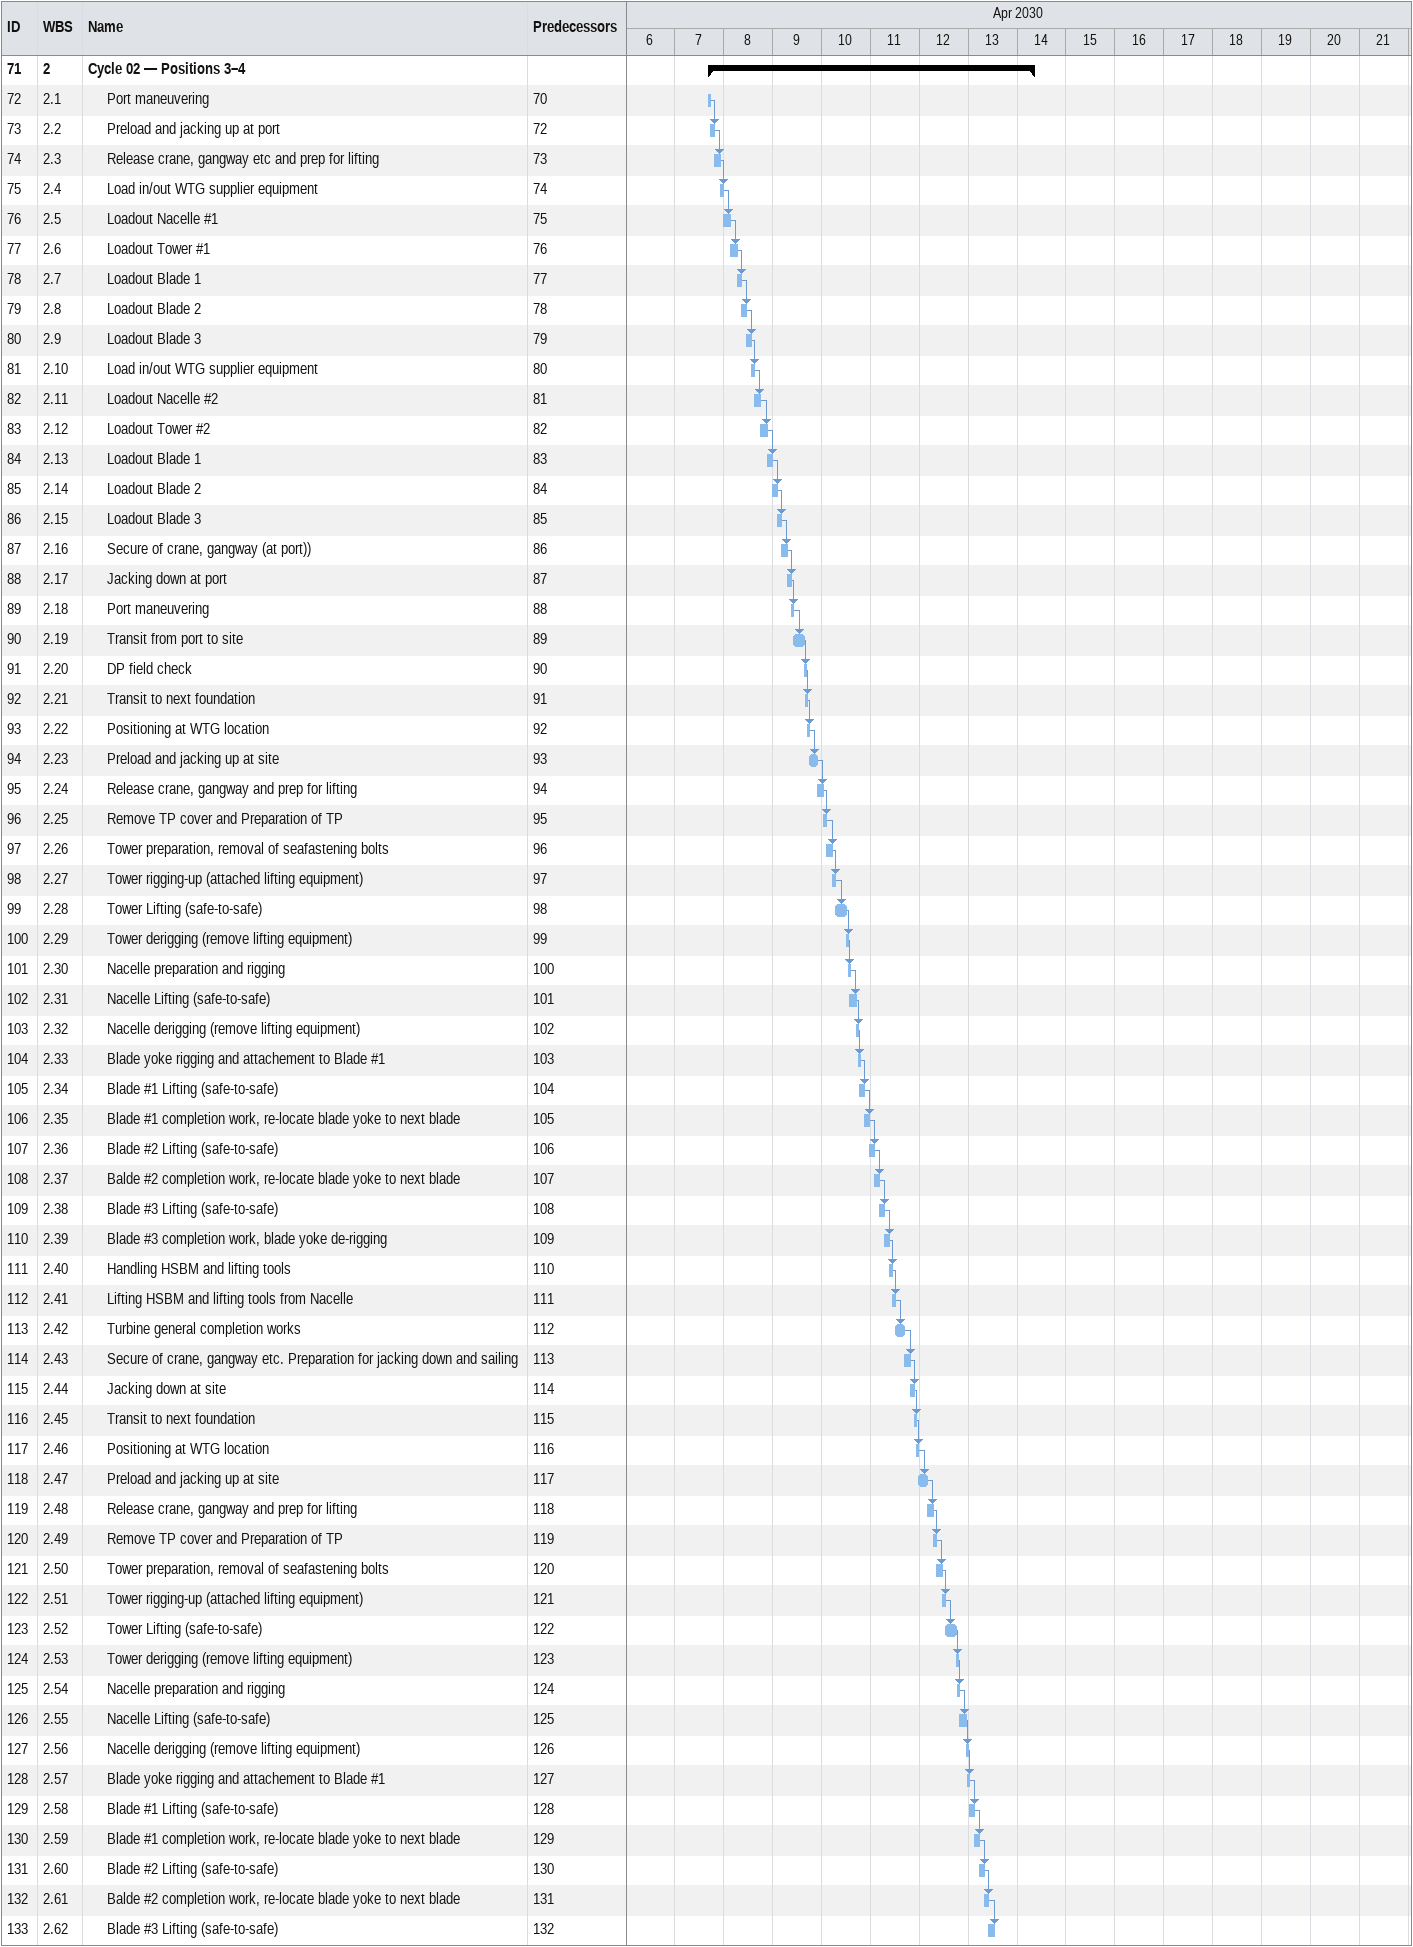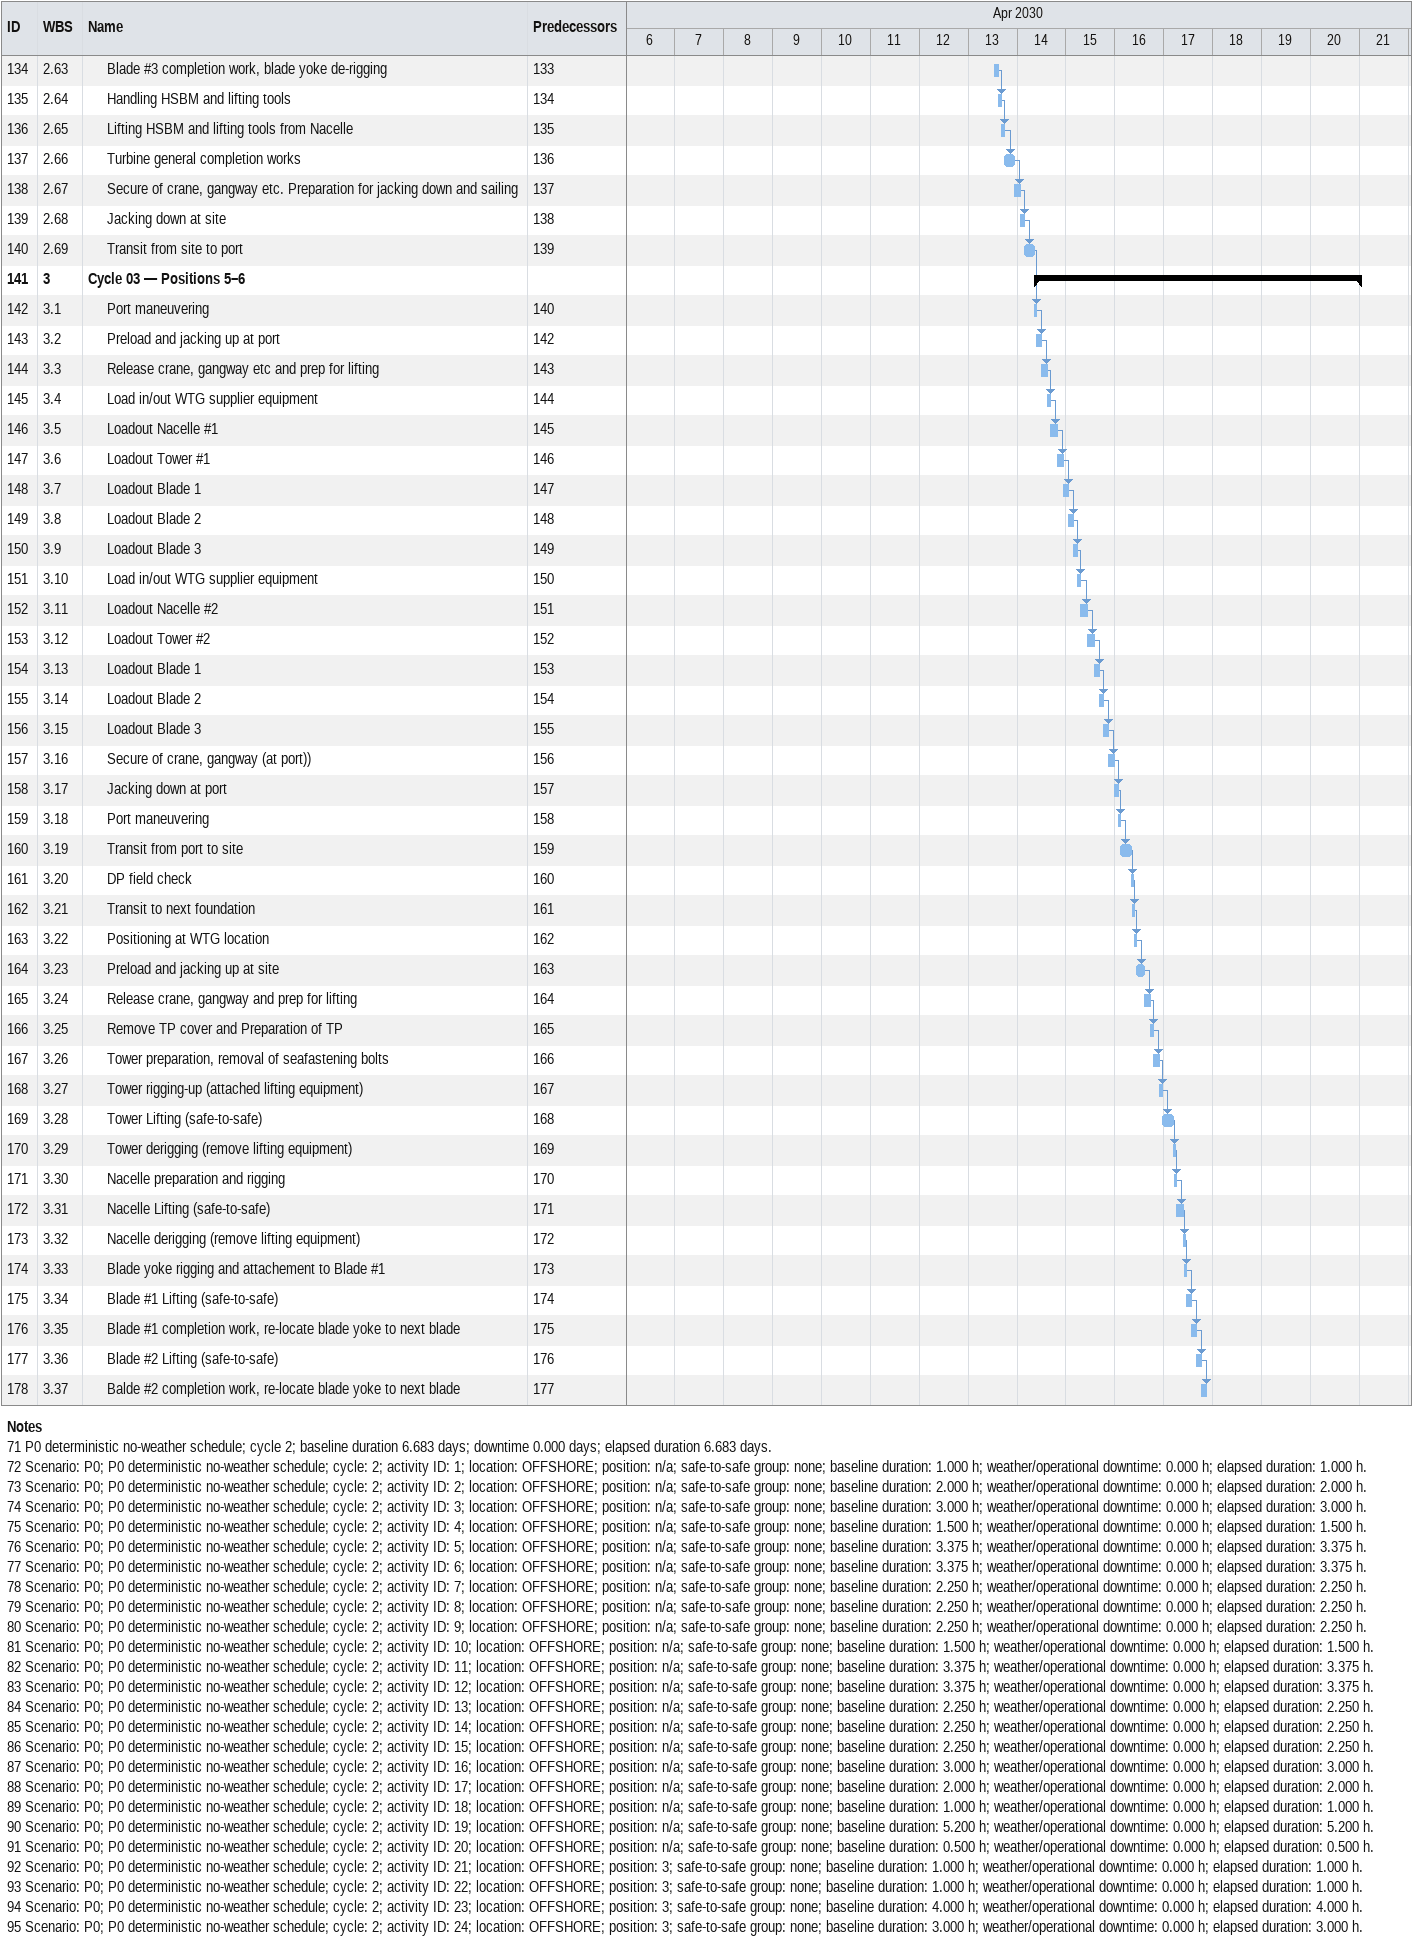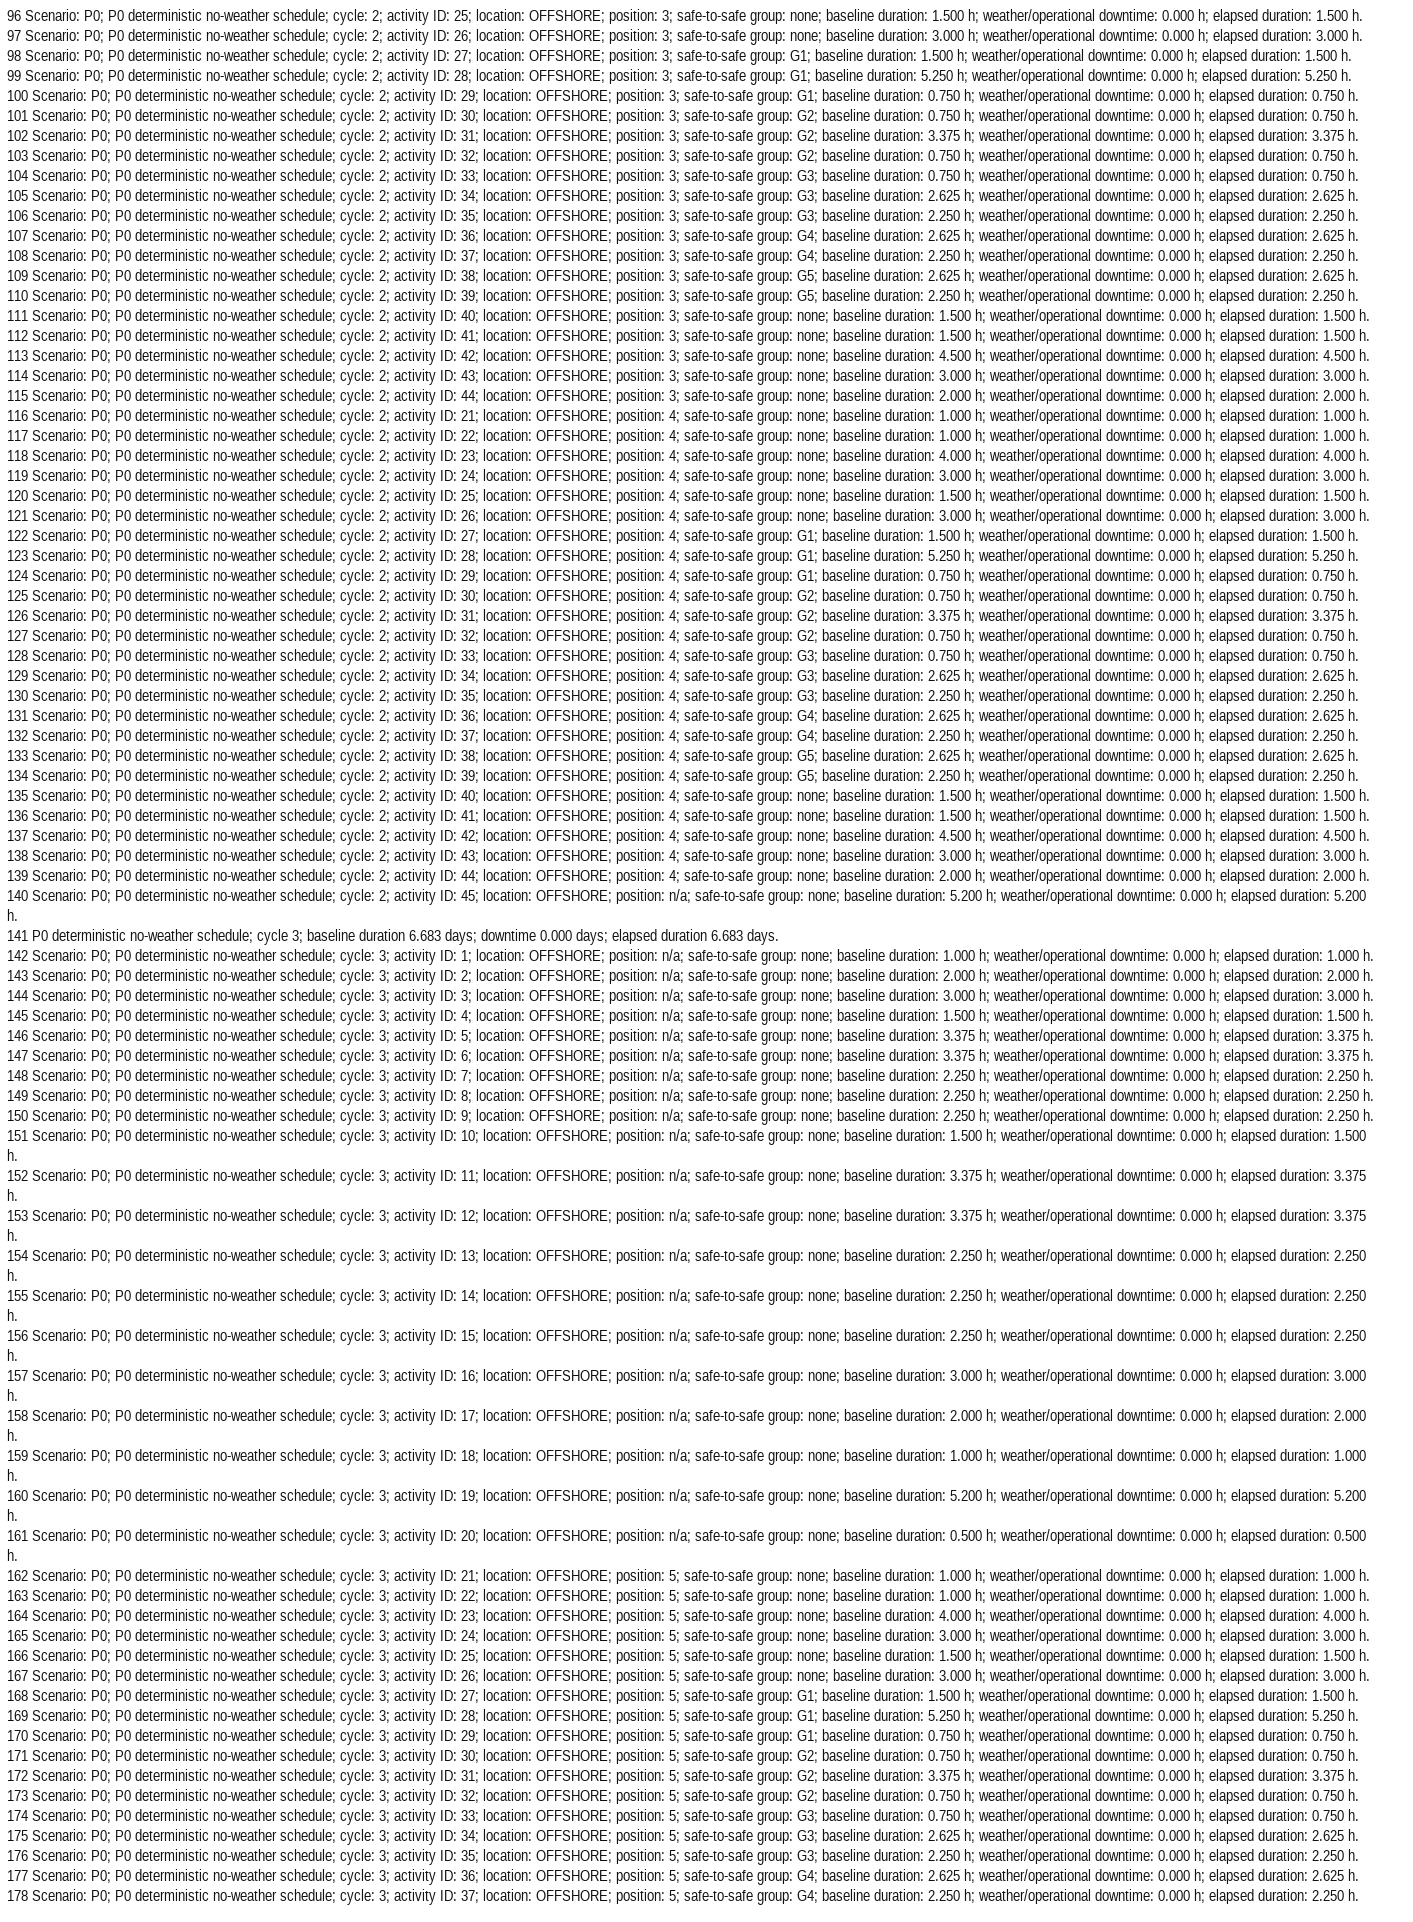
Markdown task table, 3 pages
| ID | WBS | Task | Start | Finish | Predecessors |
|---|---|---|---|---|---|
| 71 | 2 | **Cycle 02 — Positions 3–4** | 2030-04-07 | 2030-04-14 |  |
| 72 | 2.1 | Port maneuvering | 2030-04-07 | 2030-04-07 | 70 |
| 73 | 2.2 | Preload and jacking up at port | 2030-04-07 | 2030-04-07 | 72 |
| 74 | 2.3 | Release crane, gangway etc and prep for lifting | 2030-04-07 | 2030-04-07 | 73 |
| 75 | 2.4 | Load in/out WTG supplier equipment | 2030-04-07 | 2030-04-07 | 74 |
| 76 | 2.5 | Loadout Nacelle #1 | 2030-04-07 | 2030-04-08 | 75 |
| 77 | 2.6 | Loadout Tower #1 | 2030-04-08 | 2030-04-08 | 76 |
| 78 | 2.7 | Loadout Blade 1 | 2030-04-08 | 2030-04-08 | 77 |
| 79 | 2.8 | Loadout Blade 2 | 2030-04-08 | 2030-04-08 | 78 |
| 80 | 2.9 | Loadout Blade 3 | 2030-04-08 | 2030-04-08 | 79 |
| 81 | 2.10 | Load in/out WTG supplier equipment | 2030-04-08 | 2030-04-08 | 80 |
| 82 | 2.11 | Loadout Nacelle #2 | 2030-04-08 | 2030-04-08 | 81 |
| 83 | 2.12 | Loadout Tower #2 | 2030-04-08 | 2030-04-08 | 82 |
| 84 | 2.13 | Loadout Blade 1 | 2030-04-08 | 2030-04-08 | 83 |
| 85 | 2.14 | Loadout Blade 2 | 2030-04-08 | 2030-04-09 | 84 |
| 86 | 2.15 | Loadout Blade 3 | 2030-04-09 | 2030-04-09 | 85 |
| 87 | 2.16 | Secure of crane, gangway (at port)) | 2030-04-09 | 2030-04-09 | 86 |
| 88 | 2.17 | Jacking down at port | 2030-04-09 | 2030-04-09 | 87 |
| 89 | 2.18 | Port maneuvering | 2030-04-09 | 2030-04-09 | 88 |
| 90 | 2.19 | Transit from port to site | 2030-04-09 | 2030-04-09 | 89 |
| 91 | 2.20 | DP field check | 2030-04-09 | 2030-04-09 | 90 |
| 92 | 2.21 | Transit to next foundation | 2030-04-09 | 2030-04-09 | 91 |
| 93 | 2.22 | Positioning at WTG location | 2030-04-09 | 2030-04-09 | 92 |
| 94 | 2.23 | Preload and jacking up at site | 2030-04-09 | 2030-04-09 | 93 |
| 95 | 2.24 | Release crane, gangway and prep for lifting | 2030-04-09 | 2030-04-10 | 94 |
| 96 | 2.25 | Remove TP cover and Preparation of TP | 2030-04-10 | 2030-04-10 | 95 |
| 97 | 2.26 | Tower preparation, removal of seafastening bolts | 2030-04-10 | 2030-04-10 | 96 |
| 98 | 2.27 | Tower rigging-up (attached lifting equipment) | 2030-04-10 | 2030-04-10 | 97 |
| 99 | 2.28 | Tower Lifting (safe-to-safe) | 2030-04-10 | 2030-04-10 | 98 |
| 100 | 2.29 | Tower derigging (remove lifting equipment) | 2030-04-10 | 2030-04-10 | 99 |
| 101 | 2.30 | Nacelle preparation and rigging | 2030-04-10 | 2030-04-10 | 100 |
| 102 | 2.31 | Nacelle Lifting (safe-to-safe) | 2030-04-10 | 2030-04-10 | 101 |
| 103 | 2.32 | Nacelle derigging (remove lifting equipment) | 2030-04-10 | 2030-04-10 | 102 |
| 104 | 2.33 | Blade yoke rigging and attachement to Blade #1 | 2030-04-10 | 2030-04-10 | 103 |
| 105 | 2.34 | Blade #1 Lifting (safe-to-safe) | 2030-04-10 | 2030-04-10 | 104 |
| 106 | 2.35 | Blade #1 completion work, re-locate blade yoke to next blade | 2030-04-10 | 2030-04-10 | 105 |
| 107 | 2.36 | Blade #2 Lifting (safe-to-safe) | 2030-04-10 | 2030-04-11 | 106 |
| 108 | 2.37 | Balde #2 completion work, re-locate blade yoke to next blade | 2030-04-11 | 2030-04-11 | 107 |
| 109 | 2.38 | Blade #3 Lifting (safe-to-safe) | 2030-04-11 | 2030-04-11 | 108 |
| 110 | 2.39 | Blade #3 completion work, blade yoke de-rigging | 2030-04-11 | 2030-04-11 | 109 |
| 111 | 2.40 | Handling HSBM and lifting tools | 2030-04-11 | 2030-04-11 | 110 |
| 112 | 2.41 | Lifting HSBM and lifting tools from Nacelle | 2030-04-11 | 2030-04-11 | 111 |
| 113 | 2.42 | Turbine general completion works | 2030-04-11 | 2030-04-11 | 112 |
| 114 | 2.43 | Secure of crane, gangway etc. Preparation for jacking down and sailing | 2030-04-11 | 2030-04-11 | 113 |
| 115 | 2.44 | Jacking down at site | 2030-04-11 | 2030-04-11 | 114 |
| 116 | 2.45 | Transit to next foundation | 2030-04-11 | 2030-04-11 | 115 |
| 117 | 2.46 | Positioning at WTG location | 2030-04-11 | 2030-04-11 | 116 |
| 118 | 2.47 | Preload and jacking up at site | 2030-04-11 | 2030-04-12 | 117 |
| 119 | 2.48 | Release crane, gangway and prep for lifting | 2030-04-12 | 2030-04-12 | 118 |
| 120 | 2.49 | Remove TP cover and Preparation of TP | 2030-04-12 | 2030-04-12 | 119 |
| 121 | 2.50 | Tower preparation, removal of seafastening bolts | 2030-04-12 | 2030-04-12 | 120 |
| 122 | 2.51 | Tower rigging-up (attached lifting equipment) | 2030-04-12 | 2030-04-12 | 121 |
| 123 | 2.52 | Tower Lifting (safe-to-safe) | 2030-04-12 | 2030-04-12 | 122 |
| 124 | 2.53 | Tower derigging (remove lifting equipment) | 2030-04-12 | 2030-04-12 | 123 |
| 125 | 2.54 | Nacelle preparation and rigging | 2030-04-12 | 2030-04-12 | 124 |
| 126 | 2.55 | Nacelle Lifting (safe-to-safe) | 2030-04-12 | 2030-04-12 | 125 |
| 127 | 2.56 | Nacelle derigging (remove lifting equipment) | 2030-04-12 | 2030-04-12 | 126 |
| 128 | 2.57 | Blade yoke rigging and attachement to Blade #1 | 2030-04-12 | 2030-04-13 | 127 |
| 129 | 2.58 | Blade #1 Lifting (safe-to-safe) | 2030-04-13 | 2030-04-13 | 128 |
| 130 | 2.59 | Blade #1 completion work, re-locate blade yoke to next blade | 2030-04-13 | 2030-04-13 | 129 |
| 131 | 2.60 | Blade #2 Lifting (safe-to-safe) | 2030-04-13 | 2030-04-13 | 130 |
| 132 | 2.61 | Balde #2 completion work, re-locate blade yoke to next blade | 2030-04-13 | 2030-04-13 | 131 |
| 133 | 2.62 | Blade #3 Lifting (safe-to-safe) | 2030-04-13 | 2030-04-13 | 132 |
| 134 | 2.63 | Blade #3 completion work, blade yoke de-rigging | 2030-04-13 | 2030-04-13 | 133 |
| 135 | 2.64 | Handling HSBM and lifting tools | 2030-04-13 | 2030-04-13 | 134 |
| 136 | 2.65 | Lifting HSBM and lifting tools from Nacelle | 2030-04-13 | 2030-04-13 | 135 |
| 137 | 2.66 | Turbine general completion works | 2030-04-13 | 2030-04-13 | 136 |
| 138 | 2.67 | Secure of crane, gangway etc. Preparation for jacking down and sailing | 2030-04-13 | 2030-04-14 | 137 |
| 139 | 2.68 | Jacking down at site | 2030-04-14 | 2030-04-14 | 138 |
| 140 | 2.69 | Transit from site to port | 2030-04-14 | 2030-04-14 | 139 |
| 141 | 3 | **Cycle 03 — Positions 5–6** | 2030-04-14 | 2030-04-21 |  |
| 142 | 3.1 | Port maneuvering | 2030-04-14 | 2030-04-14 | 140 |
| 143 | 3.2 | Preload and jacking up at port | 2030-04-14 | 2030-04-14 | 142 |
| 144 | 3.3 | Release crane, gangway etc and prep for lifting | 2030-04-14 | 2030-04-14 | 143 |
| 145 | 3.4 | Load in/out WTG supplier equipment | 2030-04-14 | 2030-04-14 | 144 |
| 146 | 3.5 | Loadout Nacelle #1 | 2030-04-14 | 2030-04-14 | 145 |
| 147 | 3.6 | Loadout Tower #1 | 2030-04-14 | 2030-04-14 | 146 |
| 148 | 3.7 | Loadout Blade 1 | 2030-04-14 | 2030-04-15 | 147 |
| 149 | 3.8 | Loadout Blade 2 | 2030-04-15 | 2030-04-15 | 148 |
| 150 | 3.9 | Loadout Blade 3 | 2030-04-15 | 2030-04-15 | 149 |
| 151 | 3.10 | Load in/out WTG supplier equipment | 2030-04-15 | 2030-04-15 | 150 |
| 152 | 3.11 | Loadout Nacelle #2 | 2030-04-15 | 2030-04-15 | 151 |
| 153 | 3.12 | Loadout Tower #2 | 2030-04-15 | 2030-04-15 | 152 |
| 154 | 3.13 | Loadout Blade 1 | 2030-04-15 | 2030-04-15 | 153 |
| 155 | 3.14 | Loadout Blade 2 | 2030-04-15 | 2030-04-15 | 154 |
| 156 | 3.15 | Loadout Blade 3 | 2030-04-15 | 2030-04-15 | 155 |
| 157 | 3.16 | Secure of crane, gangway (at port)) | 2030-04-15 | 2030-04-15 | 156 |
| 158 | 3.17 | Jacking down at port | 2030-04-15 | 2030-04-16 | 157 |
| 159 | 3.18 | Port maneuvering | 2030-04-16 | 2030-04-16 | 158 |
| 160 | 3.19 | Transit from port to site | 2030-04-16 | 2030-04-16 | 159 |
| 161 | 3.20 | DP field check | 2030-04-16 | 2030-04-16 | 160 |
| 162 | 3.21 | Transit to next foundation | 2030-04-16 | 2030-04-16 | 161 |
| 163 | 3.22 | Positioning at WTG location | 2030-04-16 | 2030-04-16 | 162 |
| 164 | 3.23 | Preload and jacking up at site | 2030-04-16 | 2030-04-16 | 163 |
| 165 | 3.24 | Release crane, gangway and prep for lifting | 2030-04-16 | 2030-04-16 | 164 |
| 166 | 3.25 | Remove TP cover and Preparation of TP | 2030-04-16 | 2030-04-16 | 165 |
| 167 | 3.26 | Tower preparation, removal of seafastening bolts | 2030-04-16 | 2030-04-16 | 166 |
| 168 | 3.27 | Tower rigging-up (attached lifting equipment) | 2030-04-16 | 2030-04-16 | 167 |
| 169 | 3.28 | Tower Lifting (safe-to-safe) | 2030-04-16 | 2030-04-17 | 168 |
| 170 | 3.29 | Tower derigging (remove lifting equipment) | 2030-04-17 | 2030-04-17 | 169 |
| 171 | 3.30 | Nacelle preparation and rigging | 2030-04-17 | 2030-04-17 | 170 |
| 172 | 3.31 | Nacelle Lifting (safe-to-safe) | 2030-04-17 | 2030-04-17 | 171 |
| 173 | 3.32 | Nacelle derigging (remove lifting equipment) | 2030-04-17 | 2030-04-17 | 172 |
| 174 | 3.33 | Blade yoke rigging and attachement to Blade #1 | 2030-04-17 | 2030-04-17 | 173 |
| 175 | 3.34 | Blade #1 Lifting (safe-to-safe) | 2030-04-17 | 2030-04-17 | 174 |
| 176 | 3.35 | Blade #1 completion work, re-locate blade yoke to next blade | 2030-04-17 | 2030-04-17 | 175 |
| 177 | 3.36 | Blade #2 Lifting (safe-to-safe) | 2030-04-17 | 2030-04-17 | 176 |
| 178 | 3.37 | Balde #2 completion work, re-locate blade yoke to next blade | 2030-04-17 | 2030-04-17 | 177 |

Notes
- 71: P0 deterministic no-weather schedule; cycle 2; baseline duration 6.683 days; downtime 0.000 days; elapsed duration 6.683 days.
- 72: Scenario: P0; P0 deterministic no-weather schedule; cycle: 2; activity ID: 1; location: OFFSHORE; position: n/a; safe-to-safe group: none; baseline duration: 1.000 h; weather/operational downtime: 0.000 h; elapsed duration: 1.000 h.
- 73: Scenario: P0; P0 deterministic no-weather schedule; cycle: 2; activity ID: 2; location: OFFSHORE; position: n/a; safe-to-safe group: none; baseline duration: 2.000 h; weather/operational downtime: 0.000 h; elapsed duration: 2.000 h.
- 74: Scenario: P0; P0 deterministic no-weather schedule; cycle: 2; activity ID: 3; location: OFFSHORE; position: n/a; safe-to-safe group: none; baseline duration: 3.000 h; weather/operational downtime: 0.000 h; elapsed duration: 3.000 h.
- 75: Scenario: P0; P0 deterministic no-weather schedule; cycle: 2; activity ID: 4; location: OFFSHORE; position: n/a; safe-to-safe group: none; baseline duration: 1.500 h; weather/operational downtime: 0.000 h; elapsed duration: 1.500 h.
- 76: Scenario: P0; P0 deterministic no-weather schedule; cycle: 2; activity ID: 5; location: OFFSHORE; position: n/a; safe-to-safe group: none; baseline duration: 3.375 h; weather/operational downtime: 0.000 h; elapsed duration: 3.375 h.
- 77: Scenario: P0; P0 deterministic no-weather schedule; cycle: 2; activity ID: 6; location: OFFSHORE; position: n/a; safe-to-safe group: none; baseline duration: 3.375 h; weather/operational downtime: 0.000 h; elapsed duration: 3.375 h.
- 78: Scenario: P0; P0 deterministic no-weather schedule; cycle: 2; activity ID: 7; location: OFFSHORE; position: n/a; safe-to-safe group: none; baseline duration: 2.250 h; weather/operational downtime: 0.000 h; elapsed duration: 2.250 h.
- 79: Scenario: P0; P0 deterministic no-weather schedule; cycle: 2; activity ID: 8; location: OFFSHORE; position: n/a; safe-to-safe group: none; baseline duration: 2.250 h; weather/operational downtime: 0.000 h; elapsed duration: 2.250 h.
- 80: Scenario: P0; P0 deterministic no-weather schedule; cycle: 2; activity ID: 9; location: OFFSHORE; position: n/a; safe-to-safe group: none; baseline duration: 2.250 h; weather/operational downtime: 0.000 h; elapsed duration: 2.250 h.
- 81: Scenario: P0; P0 deterministic no-weather schedule; cycle: 2; activity ID: 10; location: OFFSHORE; position: n/a; safe-to-safe group: none; baseline duration: 1.500 h; weather/operational downtime: 0.000 h; elapsed duration: 1.500 h.
- 82: Scenario: P0; P0 deterministic no-weather schedule; cycle: 2; activity ID: 11; location: OFFSHORE; position: n/a; safe-to-safe group: none; baseline duration: 3.375 h; weather/operational downtime: 0.000 h; elapsed duration: 3.375 h.
- 83: Scenario: P0; P0 deterministic no-weather schedule; cycle: 2; activity ID: 12; location: OFFSHORE; position: n/a; safe-to-safe group: none; baseline duration: 3.375 h; weather/operational downtime: 0.000 h; elapsed duration: 3.375 h.
- 84: Scenario: P0; P0 deterministic no-weather schedule; cycle: 2; activity ID: 13; location: OFFSHORE; position: n/a; safe-to-safe group: none; baseline duration: 2.250 h; weather/operational downtime: 0.000 h; elapsed duration: 2.250 h.
- 85: Scenario: P0; P0 deterministic no-weather schedule; cycle: 2; activity ID: 14; location: OFFSHORE; position: n/a; safe-to-safe group: none; baseline duration: 2.250 h; weather/operational downtime: 0.000 h; elapsed duration: 2.250 h.
- 86: Scenario: P0; P0 deterministic no-weather schedule; cycle: 2; activity ID: 15; location: OFFSHORE; position: n/a; safe-to-safe group: none; baseline duration: 2.250 h; weather/operational downtime: 0.000 h; elapsed duration: 2.250 h.
- 87: Scenario: P0; P0 deterministic no-weather schedule; cycle: 2; activity ID: 16; location: OFFSHORE; position: n/a; safe-to-safe group: none; baseline duration: 3.000 h; weather/operational downtime: 0.000 h; elapsed duration: 3.000 h.
- 88: Scenario: P0; P0 deterministic no-weather schedule; cycle: 2; activity ID: 17; location: OFFSHORE; position: n/a; safe-to-safe group: none; baseline duration: 2.000 h; weather/operational downtime: 0.000 h; elapsed duration: 2.000 h.
- 89: Scenario: P0; P0 deterministic no-weather schedule; cycle: 2; activity ID: 18; location: OFFSHORE; position: n/a; safe-to-safe group: none; baseline duration: 1.000 h; weather/operational downtime: 0.000 h; elapsed duration: 1.000 h.
- 90: Scenario: P0; P0 deterministic no-weather schedule; cycle: 2; activity ID: 19; location: OFFSHORE; position: n/a; safe-to-safe group: none; baseline duration: 5.200 h; weather/operational downtime: 0.000 h; elapsed duration: 5.200 h.
- 91: Scenario: P0; P0 deterministic no-weather schedule; cycle: 2; activity ID: 20; location: OFFSHORE; position: n/a; safe-to-safe group: none; baseline duration: 0.500 h; weather/operational downtime: 0.000 h; elapsed duration: 0.500 h.
- 92: Scenario: P0; P0 deterministic no-weather schedule; cycle: 2; activity ID: 21; location: OFFSHORE; position: 3; safe-to-safe group: none; baseline duration: 1.000 h; weather/operational downtime: 0.000 h; elapsed duration: 1.000 h.
- 93: Scenario: P0; P0 deterministic no-weather schedule; cycle: 2; activity ID: 22; location: OFFSHORE; position: 3; safe-to-safe group: none; baseline duration: 1.000 h; weather/operational downtime: 0.000 h; elapsed duration: 1.000 h.
- 94: Scenario: P0; P0 deterministic no-weather schedule; cycle: 2; activity ID: 23; location: OFFSHORE; position: 3; safe-to-safe group: none; baseline duration: 4.000 h; weather/operational downtime: 0.000 h; elapsed duration: 4.000 h.
- 95: Scenario: P0; P0 deterministic no-weather schedule; cycle: 2; activity ID: 24; location: OFFSHORE; position: 3; safe-to-safe group: none; baseline duration: 3.000 h; weather/operational downtime: 0.000 h; elapsed duration: 3.000 h.
- 96: Scenario: P0; P0 deterministic no-weather schedule; cycle: 2; activity ID: 25; location: OFFSHORE; position: 3; safe-to-safe group: none; baseline duration: 1.500 h; weather/operational downtime: 0.000 h; elapsed duration: 1.500 h.
- 97: Scenario: P0; P0 deterministic no-weather schedule; cycle: 2; activity ID: 26; location: OFFSHORE; position: 3; safe-to-safe group: none; baseline duration: 3.000 h; weather/operational downtime: 0.000 h; elapsed duration: 3.000 h.
- 98: Scenario: P0; P0 deterministic no-weather schedule; cycle: 2; activity ID: 27; location: OFFSHORE; position: 3; safe-to-safe group: G1; baseline duration: 1.500 h; weather/operational downtime: 0.000 h; elapsed duration: 1.500 h.
- 99: Scenario: P0; P0 deterministic no-weather schedule; cycle: 2; activity ID: 28; location: OFFSHORE; position: 3; safe-to-safe group: G1; baseline duration: 5.250 h; weather/operational downtime: 0.000 h; elapsed duration: 5.250 h.
- 100: Scenario: P0; P0 deterministic no-weather schedule; cycle: 2; activity ID: 29; location: OFFSHORE; position: 3; safe-to-safe group: G1; baseline duration: 0.750 h; weather/operational downtime: 0.000 h; elapsed duration: 0.750 h.
- 101: Scenario: P0; P0 deterministic no-weather schedule; cycle: 2; activity ID: 30; location: OFFSHORE; position: 3; safe-to-safe group: G2; baseline duration: 0.750 h; weather/operational downtime: 0.000 h; elapsed duration: 0.750 h.
- 102: Scenario: P0; P0 deterministic no-weather schedule; cycle: 2; activity ID: 31; location: OFFSHORE; position: 3; safe-to-safe group: G2; baseline duration: 3.375 h; weather/operational downtime: 0.000 h; elapsed duration: 3.375 h.
- 103: Scenario: P0; P0 deterministic no-weather schedule; cycle: 2; activity ID: 32; location: OFFSHORE; position: 3; safe-to-safe group: G2; baseline duration: 0.750 h; weather/operational downtime: 0.000 h; elapsed duration: 0.750 h.
- 104: Scenario: P0; P0 deterministic no-weather schedule; cycle: 2; activity ID: 33; location: OFFSHORE; position: 3; safe-to-safe group: G3; baseline duration: 0.750 h; weather/operational downtime: 0.000 h; elapsed duration: 0.750 h.
- 105: Scenario: P0; P0 deterministic no-weather schedule; cycle: 2; activity ID: 34; location: OFFSHORE; position: 3; safe-to-safe group: G3; baseline duration: 2.625 h; weather/operational downtime: 0.000 h; elapsed duration: 2.625 h.
- 106: Scenario: P0; P0 deterministic no-weather schedule; cycle: 2; activity ID: 35; location: OFFSHORE; position: 3; safe-to-safe group: G3; baseline duration: 2.250 h; weather/operational downtime: 0.000 h; elapsed duration: 2.250 h.
- 107: Scenario: P0; P0 deterministic no-weather schedule; cycle: 2; activity ID: 36; location: OFFSHORE; position: 3; safe-to-safe group: G4; baseline duration: 2.625 h; weather/operational downtime: 0.000 h; elapsed duration: 2.625 h.
- 108: Scenario: P0; P0 deterministic no-weather schedule; cycle: 2; activity ID: 37; location: OFFSHORE; position: 3; safe-to-safe group: G4; baseline duration: 2.250 h; weather/operational downtime: 0.000 h; elapsed duration: 2.250 h.
- 109: Scenario: P0; P0 deterministic no-weather schedule; cycle: 2; activity ID: 38; location: OFFSHORE; position: 3; safe-to-safe group: G5; baseline duration: 2.625 h; weather/operational downtime: 0.000 h; elapsed duration: 2.625 h.
- 110: Scenario: P0; P0 deterministic no-weather schedule; cycle: 2; activity ID: 39; location: OFFSHORE; position: 3; safe-to-safe group: G5; baseline duration: 2.250 h; weather/operational downtime: 0.000 h; elapsed duration: 2.250 h.
- 111: Scenario: P0; P0 deterministic no-weather schedule; cycle: 2; activity ID: 40; location: OFFSHORE; position: 3; safe-to-safe group: none; baseline duration: 1.500 h; weather/operational downtime: 0.000 h; elapsed duration: 1.500 h.
- 112: Scenario: P0; P0 deterministic no-weather schedule; cycle: 2; activity ID: 41; location: OFFSHORE; position: 3; safe-to-safe group: none; baseline duration: 1.500 h; weather/operational downtime: 0.000 h; elapsed duration: 1.500 h.
- 113: Scenario: P0; P0 deterministic no-weather schedule; cycle: 2; activity ID: 42; location: OFFSHORE; position: 3; safe-to-safe group: none; baseline duration: 4.500 h; weather/operational downtime: 0.000 h; elapsed duration: 4.500 h.
- 114: Scenario: P0; P0 deterministic no-weather schedule; cycle: 2; activity ID: 43; location: OFFSHORE; position: 3; safe-to-safe group: none; baseline duration: 3.000 h; weather/operational downtime: 0.000 h; elapsed duration: 3.000 h.
- 115: Scenario: P0; P0 deterministic no-weather schedule; cycle: 2; activity ID: 44; location: OFFSHORE; position: 3; safe-to-safe group: none; baseline duration: 2.000 h; weather/operational downtime: 0.000 h; elapsed duration: 2.000 h.
- 116: Scenario: P0; P0 deterministic no-weather schedule; cycle: 2; activity ID: 21; location: OFFSHORE; position: 4; safe-to-safe group: none; baseline duration: 1.000 h; weather/operational downtime: 0.000 h; elapsed duration: 1.000 h.
- 117: Scenario: P0; P0 deterministic no-weather schedule; cycle: 2; activity ID: 22; location: OFFSHORE; position: 4; safe-to-safe group: none; baseline duration: 1.000 h; weather/operational downtime: 0.000 h; elapsed duration: 1.000 h.
- 118: Scenario: P0; P0 deterministic no-weather schedule; cycle: 2; activity ID: 23; location: OFFSHORE; position: 4; safe-to-safe group: none; baseline duration: 4.000 h; weather/operational downtime: 0.000 h; elapsed duration: 4.000 h.
- 119: Scenario: P0; P0 deterministic no-weather schedule; cycle: 2; activity ID: 24; location: OFFSHORE; position: 4; safe-to-safe group: none; baseline duration: 3.000 h; weather/operational downtime: 0.000 h; elapsed duration: 3.000 h.
- 120: Scenario: P0; P0 deterministic no-weather schedule; cycle: 2; activity ID: 25; location: OFFSHORE; position: 4; safe-to-safe group: none; baseline duration: 1.500 h; weather/operational downtime: 0.000 h; elapsed duration: 1.500 h.
- 121: Scenario: P0; P0 deterministic no-weather schedule; cycle: 2; activity ID: 26; location: OFFSHORE; position: 4; safe-to-safe group: none; baseline duration: 3.000 h; weather/operational downtime: 0.000 h; elapsed duration: 3.000 h.
- 122: Scenario: P0; P0 deterministic no-weather schedule; cycle: 2; activity ID: 27; location: OFFSHORE; position: 4; safe-to-safe group: G1; baseline duration: 1.500 h; weather/operational downtime: 0.000 h; elapsed duration: 1.500 h.
- 123: Scenario: P0; P0 deterministic no-weather schedule; cycle: 2; activity ID: 28; location: OFFSHORE; position: 4; safe-to-safe group: G1; baseline duration: 5.250 h; weather/operational downtime: 0.000 h; elapsed duration: 5.250 h.
- 124: Scenario: P0; P0 deterministic no-weather schedule; cycle: 2; activity ID: 29; location: OFFSHORE; position: 4; safe-to-safe group: G1; baseline duration: 0.750 h; weather/operational downtime: 0.000 h; elapsed duration: 0.750 h.
- 125: Scenario: P0; P0 deterministic no-weather schedule; cycle: 2; activity ID: 30; location: OFFSHORE; position: 4; safe-to-safe group: G2; baseline duration: 0.750 h; weather/operational downtime: 0.000 h; elapsed duration: 0.750 h.
- 126: Scenario: P0; P0 deterministic no-weather schedule; cycle: 2; activity ID: 31; location: OFFSHORE; position: 4; safe-to-safe group: G2; baseline duration: 3.375 h; weather/operational downtime: 0.000 h; elapsed duration: 3.375 h.
- 127: Scenario: P0; P0 deterministic no-weather schedule; cycle: 2; activity ID: 32; location: OFFSHORE; position: 4; safe-to-safe group: G2; baseline duration: 0.750 h; weather/operational downtime: 0.000 h; elapsed duration: 0.750 h.
- 128: Scenario: P0; P0 deterministic no-weather schedule; cycle: 2; activity ID: 33; location: OFFSHORE; position: 4; safe-to-safe group: G3; baseline duration: 0.750 h; weather/operational downtime: 0.000 h; elapsed duration: 0.750 h.
- 129: Scenario: P0; P0 deterministic no-weather schedule; cycle: 2; activity ID: 34; location: OFFSHORE; position: 4; safe-to-safe group: G3; baseline duration: 2.625 h; weather/operational downtime: 0.000 h; elapsed duration: 2.625 h.
- 130: Scenario: P0; P0 deterministic no-weather schedule; cycle: 2; activity ID: 35; location: OFFSHORE; position: 4; safe-to-safe group: G3; baseline duration: 2.250 h; weather/operational downtime: 0.000 h; elapsed duration: 2.250 h.
- 131: Scenario: P0; P0 deterministic no-weather schedule; cycle: 2; activity ID: 36; location: OFFSHORE; position: 4; safe-to-safe group: G4; baseline duration: 2.625 h; weather/operational downtime: 0.000 h; elapsed duration: 2.625 h.
- 132: Scenario: P0; P0 deterministic no-weather schedule; cycle: 2; activity ID: 37; location: OFFSHORE; position: 4; safe-to-safe group: G4; baseline duration: 2.250 h; weather/operational downtime: 0.000 h; elapsed duration: 2.250 h.
- 133: Scenario: P0; P0 deterministic no-weather schedule; cycle: 2; activity ID: 38; location: OFFSHORE; position: 4; safe-to-safe group: G5; baseline duration: 2.625 h; weather/operational downtime: 0.000 h; elapsed duration: 2.625 h.
- 134: Scenario: P0; P0 deterministic no-weather schedule; cycle: 2; activity ID: 39; location: OFFSHORE; position: 4; safe-to-safe group: G5; baseline duration: 2.250 h; weather/operational downtime: 0.000 h; elapsed duration: 2.250 h.
- 135: Scenario: P0; P0 deterministic no-weather schedule; cycle: 2; activity ID: 40; location: OFFSHORE; position: 4; safe-to-safe group: none; baseline duration: 1.500 h; weather/operational downtime: 0.000 h; elapsed duration: 1.500 h.
- 136: Scenario: P0; P0 deterministic no-weather schedule; cycle: 2; activity ID: 41; location: OFFSHORE; position: 4; safe-to-safe group: none; baseline duration: 1.500 h; weather/operational downtime: 0.000 h; elapsed duration: 1.500 h.
- 137: Scenario: P0; P0 deterministic no-weather schedule; cycle: 2; activity ID: 42; location: OFFSHORE; position: 4; safe-to-safe group: none; baseline duration: 4.500 h; weather/operational downtime: 0.000 h; elapsed duration: 4.500 h.
- 138: Scenario: P0; P0 deterministic no-weather schedule; cycle: 2; activity ID: 43; location: OFFSHORE; position: 4; safe-to-safe group: none; baseline duration: 3.000 h; weather/operational downtime: 0.000 h; elapsed duration: 3.000 h.
- 139: Scenario: P0; P0 deterministic no-weather schedule; cycle: 2; activity ID: 44; location: OFFSHORE; position: 4; safe-to-safe group: none; baseline duration: 2.000 h; weather/operational downtime: 0.000 h; elapsed duration: 2.000 h.
- 140: Scenario: P0; P0 deterministic no-weather schedule; cycle: 2; activity ID: 45; location: OFFSHORE; position: n/a; safe-to-safe group: none; baseline duration: 5.200 h; weather/operational downtime: 0.000 h; elapsed duration: 5.200 h.
- 141: P0 deterministic no-weather schedule; cycle 3; baseline duration 6.683 days; downtime 0.000 days; elapsed duration 6.683 days.
- 142: Scenario: P0; P0 deterministic no-weather schedule; cycle: 3; activity ID: 1; location: OFFSHORE; position: n/a; safe-to-safe group: none; baseline duration: 1.000 h; weather/operational downtime: 0.000 h; elapsed duration: 1.000 h.
- 143: Scenario: P0; P0 deterministic no-weather schedule; cycle: 3; activity ID: 2; location: OFFSHORE; position: n/a; safe-to-safe group: none; baseline duration: 2.000 h; weather/operational downtime: 0.000 h; elapsed duration: 2.000 h.
- 144: Scenario: P0; P0 deterministic no-weather schedule; cycle: 3; activity ID: 3; location: OFFSHORE; position: n/a; safe-to-safe group: none; baseline duration: 3.000 h; weather/operational downtime: 0.000 h; elapsed duration: 3.000 h.
- 145: Scenario: P0; P0 deterministic no-weather schedule; cycle: 3; activity ID: 4; location: OFFSHORE; position: n/a; safe-to-safe group: none; baseline duration: 1.500 h; weather/operational downtime: 0.000 h; elapsed duration: 1.500 h.
- 146: Scenario: P0; P0 deterministic no-weather schedule; cycle: 3; activity ID: 5; location: OFFSHORE; position: n/a; safe-to-safe group: none; baseline duration: 3.375 h; weather/operational downtime: 0.000 h; elapsed duration: 3.375 h.
- 147: Scenario: P0; P0 deterministic no-weather schedule; cycle: 3; activity ID: 6; location: OFFSHORE; position: n/a; safe-to-safe group: none; baseline duration: 3.375 h; weather/operational downtime: 0.000 h; elapsed duration: 3.375 h.
- 148: Scenario: P0; P0 deterministic no-weather schedule; cycle: 3; activity ID: 7; location: OFFSHORE; position: n/a; safe-to-safe group: none; baseline duration: 2.250 h; weather/operational downtime: 0.000 h; elapsed duration: 2.250 h.
- 149: Scenario: P0; P0 deterministic no-weather schedule; cycle: 3; activity ID: 8; location: OFFSHORE; position: n/a; safe-to-safe group: none; baseline duration: 2.250 h; weather/operational downtime: 0.000 h; elapsed duration: 2.250 h.
- 150: Scenario: P0; P0 deterministic no-weather schedule; cycle: 3; activity ID: 9; location: OFFSHORE; position: n/a; safe-to-safe group: none; baseline duration: 2.250 h; weather/operational downtime: 0.000 h; elapsed duration: 2.250 h.
- 151: Scenario: P0; P0 deterministic no-weather schedule; cycle: 3; activity ID: 10; location: OFFSHORE; position: n/a; safe-to-safe group: none; baseline duration: 1.500 h; weather/operational downtime: 0.000 h; elapsed duration: 1.500 h.
- 152: Scenario: P0; P0 deterministic no-weather schedule; cycle: 3; activity ID: 11; location: OFFSHORE; position: n/a; safe-to-safe group: none; baseline duration: 3.375 h; weather/operational downtime: 0.000 h; elapsed duration: 3.375 h.
- 153: Scenario: P0; P0 deterministic no-weather schedule; cycle: 3; activity ID: 12; location: OFFSHORE; position: n/a; safe-to-safe group: none; baseline duration: 3.375 h; weather/operational downtime: 0.000 h; elapsed duration: 3.375 h.
- 154: Scenario: P0; P0 deterministic no-weather schedule; cycle: 3; activity ID: 13; location: OFFSHORE; position: n/a; safe-to-safe group: none; baseline duration: 2.250 h; weather/operational downtime: 0.000 h; elapsed duration: 2.250 h.
- 155: Scenario: P0; P0 deterministic no-weather schedule; cycle: 3; activity ID: 14; location: OFFSHORE; position: n/a; safe-to-safe group: none; baseline duration: 2.250 h; weather/operational downtime: 0.000 h; elapsed duration: 2.250 h.
- 156: Scenario: P0; P0 deterministic no-weather schedule; cycle: 3; activity ID: 15; location: OFFSHORE; position: n/a; safe-to-safe group: none; baseline duration: 2.250 h; weather/operational downtime: 0.000 h; elapsed duration: 2.250 h.
- 157: Scenario: P0; P0 deterministic no-weather schedule; cycle: 3; activity ID: 16; location: OFFSHORE; position: n/a; safe-to-safe group: none; baseline duration: 3.000 h; weather/operational downtime: 0.000 h; elapsed duration: 3.000 h.
- 158: Scenario: P0; P0 deterministic no-weather schedule; cycle: 3; activity ID: 17; location: OFFSHORE; position: n/a; safe-to-safe group: none; baseline duration: 2.000 h; weather/operational downtime: 0.000 h; elapsed duration: 2.000 h.
- 159: Scenario: P0; P0 deterministic no-weather schedule; cycle: 3; activity ID: 18; location: OFFSHORE; position: n/a; safe-to-safe group: none; baseline duration: 1.000 h; weather/operational downtime: 0.000 h; elapsed duration: 1.000 h.
- 160: Scenario: P0; P0 deterministic no-weather schedule; cycle: 3; activity ID: 19; location: OFFSHORE; position: n/a; safe-to-safe group: none; baseline duration: 5.200 h; weather/operational downtime: 0.000 h; elapsed duration: 5.200 h.
- 161: Scenario: P0; P0 deterministic no-weather schedule; cycle: 3; activity ID: 20; location: OFFSHORE; position: n/a; safe-to-safe group: none; baseline duration: 0.500 h; weather/operational downtime: 0.000 h; elapsed duration: 0.500 h.
- 162: Scenario: P0; P0 deterministic no-weather schedule; cycle: 3; activity ID: 21; location: OFFSHORE; position: 5; safe-to-safe group: none; baseline duration: 1.000 h; weather/operational downtime: 0.000 h; elapsed duration: 1.000 h.
- 163: Scenario: P0; P0 deterministic no-weather schedule; cycle: 3; activity ID: 22; location: OFFSHORE; position: 5; safe-to-safe group: none; baseline duration: 1.000 h; weather/operational downtime: 0.000 h; elapsed duration: 1.000 h.
- 164: Scenario: P0; P0 deterministic no-weather schedule; cycle: 3; activity ID: 23; location: OFFSHORE; position: 5; safe-to-safe group: none; baseline duration: 4.000 h; weather/operational downtime: 0.000 h; elapsed duration: 4.000 h.
- 165: Scenario: P0; P0 deterministic no-weather schedule; cycle: 3; activity ID: 24; location: OFFSHORE; position: 5; safe-to-safe group: none; baseline duration: 3.000 h; weather/operational downtime: 0.000 h; elapsed duration: 3.000 h.
- 166: Scenario: P0; P0 deterministic no-weather schedule; cycle: 3; activity ID: 25; location: OFFSHORE; position: 5; safe-to-safe group: none; baseline duration: 1.500 h; weather/operational downtime: 0.000 h; elapsed duration: 1.500 h.
- 167: Scenario: P0; P0 deterministic no-weather schedule; cycle: 3; activity ID: 26; location: OFFSHORE; position: 5; safe-to-safe group: none; baseline duration: 3.000 h; weather/operational downtime: 0.000 h; elapsed duration: 3.000 h.
- 168: Scenario: P0; P0 deterministic no-weather schedule; cycle: 3; activity ID: 27; location: OFFSHORE; position: 5; safe-to-safe group: G1; baseline duration: 1.500 h; weather/operational downtime: 0.000 h; elapsed duration: 1.500 h.
- 169: Scenario: P0; P0 deterministic no-weather schedule; cycle: 3; activity ID: 28; location: OFFSHORE; position: 5; safe-to-safe group: G1; baseline duration: 5.250 h; weather/operational downtime: 0.000 h; elapsed duration: 5.250 h.
- 170: Scenario: P0; P0 deterministic no-weather schedule; cycle: 3; activity ID: 29; location: OFFSHORE; position: 5; safe-to-safe group: G1; baseline duration: 0.750 h; weather/operational downtime: 0.000 h; elapsed duration: 0.750 h.
- 171: Scenario: P0; P0 deterministic no-weather schedule; cycle: 3; activity ID: 30; location: OFFSHORE; position: 5; safe-to-safe group: G2; baseline duration: 0.750 h; weather/operational downtime: 0.000 h; elapsed duration: 0.750 h.
- 172: Scenario: P0; P0 deterministic no-weather schedule; cycle: 3; activity ID: 31; location: OFFSHORE; position: 5; safe-to-safe group: G2; baseline duration: 3.375 h; weather/operational downtime: 0.000 h; elapsed duration: 3.375 h.
- 173: Scenario: P0; P0 deterministic no-weather schedule; cycle: 3; activity ID: 32; location: OFFSHORE; position: 5; safe-to-safe group: G2; baseline duration: 0.750 h; weather/operational downtime: 0.000 h; elapsed duration: 0.750 h.
- 174: Scenario: P0; P0 deterministic no-weather schedule; cycle: 3; activity ID: 33; location: OFFSHORE; position: 5; safe-to-safe group: G3; baseline duration: 0.750 h; weather/operational downtime: 0.000 h; elapsed duration: 0.750 h.
- 175: Scenario: P0; P0 deterministic no-weather schedule; cycle: 3; activity ID: 34; location: OFFSHORE; position: 5; safe-to-safe group: G3; baseline duration: 2.625 h; weather/operational downtime: 0.000 h; elapsed duration: 2.625 h.
- 176: Scenario: P0; P0 deterministic no-weather schedule; cycle: 3; activity ID: 35; location: OFFSHORE; position: 5; safe-to-safe group: G3; baseline duration: 2.250 h; weather/operational downtime: 0.000 h; elapsed duration: 2.250 h.
- 177: Scenario: P0; P0 deterministic no-weather schedule; cycle: 3; activity ID: 36; location: OFFSHORE; position: 5; safe-to-safe group: G4; baseline duration: 2.625 h; weather/operational downtime: 0.000 h; elapsed duration: 2.625 h.
- 178: Scenario: P0; P0 deterministic no-weather schedule; cycle: 3; activity ID: 37; location: OFFSHORE; position: 5; safe-to-safe group: G4; baseline duration: 2.250 h; weather/operational downtime: 0.000 h; elapsed duration: 2.250 h.
